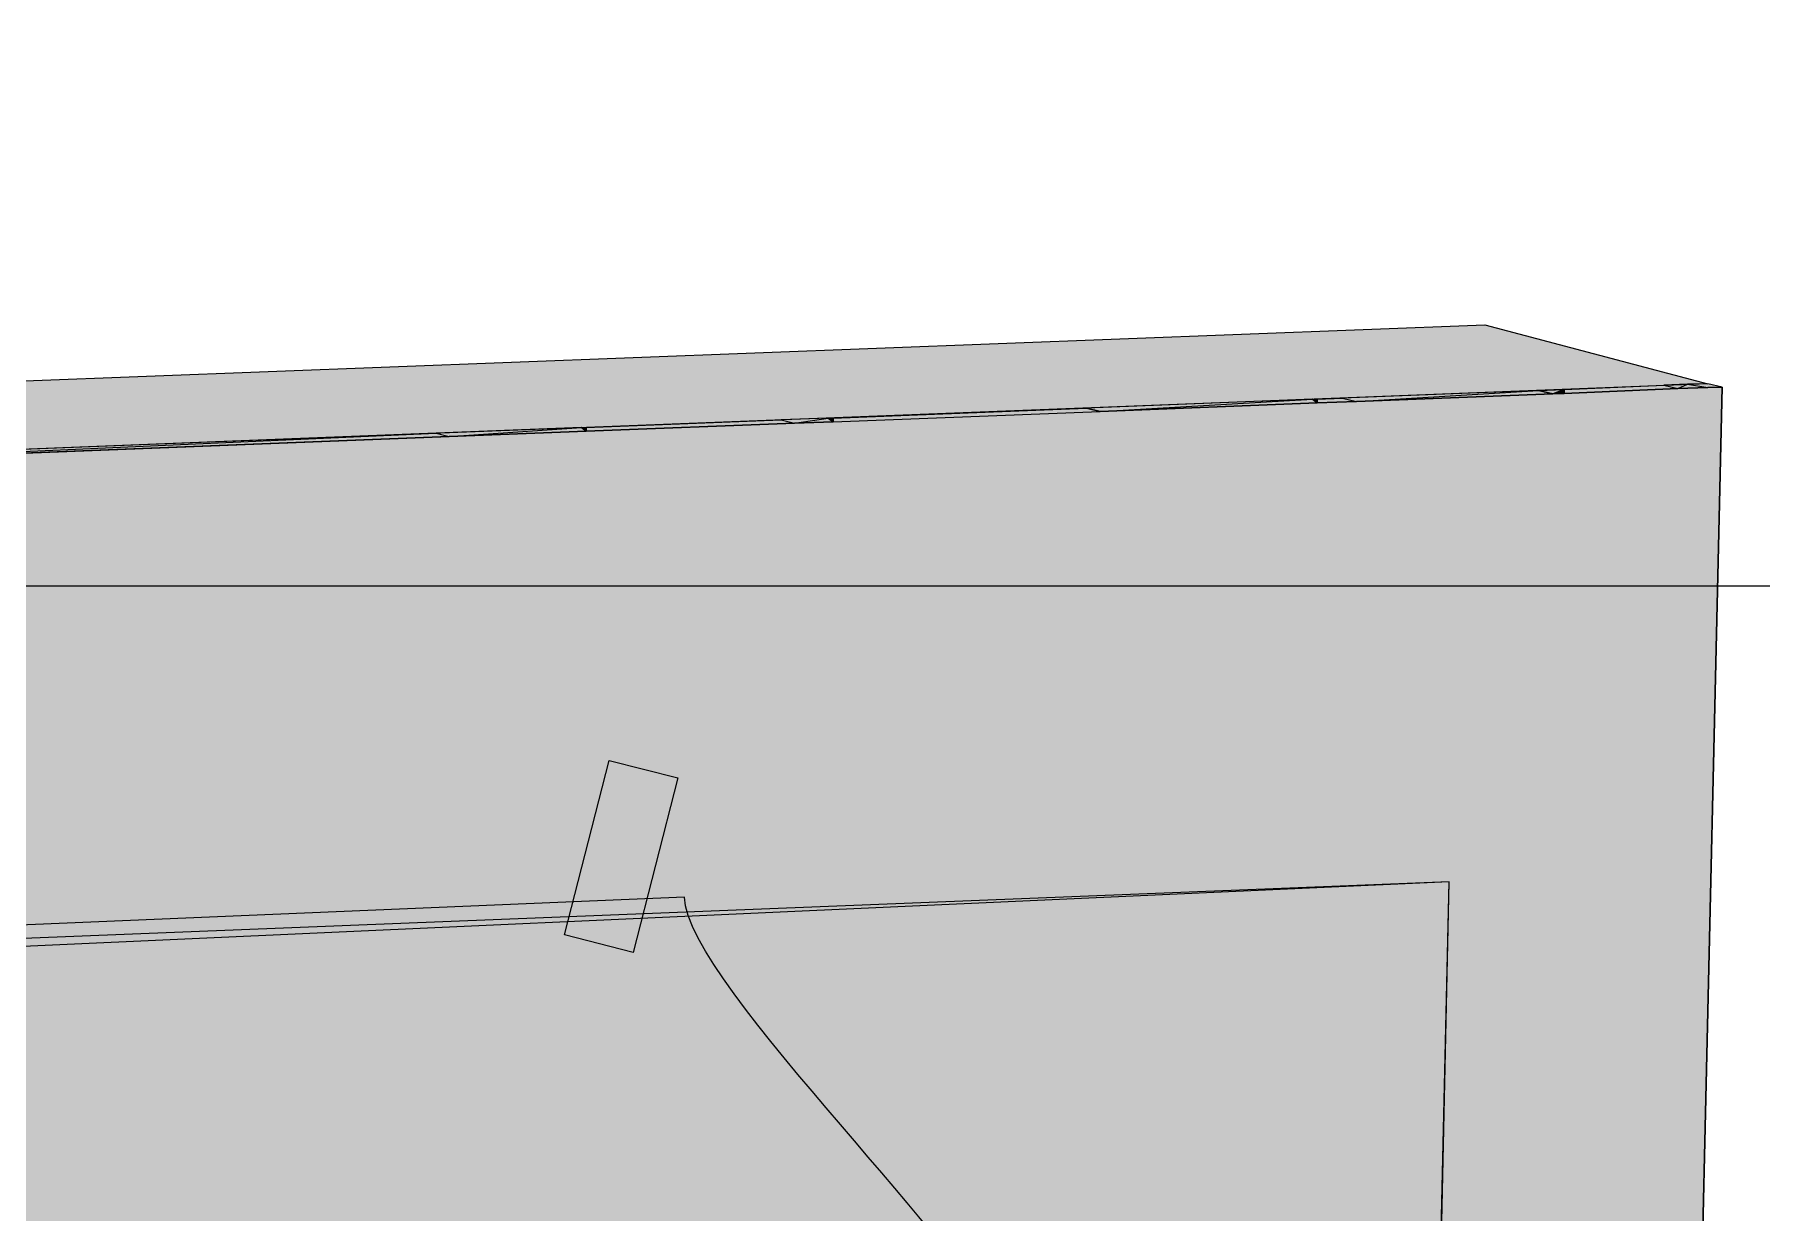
# Model space of a CAD drawing. Header units: inches. Extents: x -22 to 84, y -21 to 19.
# Drawn here: x 35.548 to 37.962, y 1.95 to 3.597 of the extents above; entities that cross this region are included whole.
import ezdxf

# ---------------------------------------------------------------- set-up
doc = ezdxf.new("R2010")
doc.units = ezdxf.units.IN
doc.header["$MEASUREMENT"] = 0
doc.layers.add('G-ANNO-TTLB', color=7, linetype='Continuous', lineweight=0)
doc.layers.add('TYVEK', color=7, linetype='Continuous', lineweight=0)
picture_1 = doc.add_image_def('image1.png', size_in_pixel=(1250, 1458))
picture_2 = doc.add_image_def('image2.png', size_in_pixel=(1250, 1458))

# ---------------------------------------------------------------- blocks, each defined once
blk = doc.blocks.new('Block_33')
at = {"layer": 'TYVEK', "color": 18, "lineweight": 9, "true_color": 0x000000}
for p, q in [((37.6499, 3.0991), (37.3758, 3.0885)), ((37.6698, 3.0945), (37.3957, 3.0839)), ((37.6499, 3.0991), (37.6857, 3.1005)), ((37.6857, 3.0951), (37.6698, 3.0945)), ((37.6857, 3.1005), (37.825, 3.1064)), ((37.8449, 3.1018), (37.6857, 3.0951)), ((37.8582, 3.1078), (37.825, 3.1064)), ((37.8868, 3.1031), (37.8449, 3.1018)), ((37.9067, 3.1038), (37.8868, 3.1031)), ((36.6637, 3.0606), (37.0181, 3.0746)), ((36.6637, 3.0553), (37.0373, 3.0699)), ((37.334, 3.0872), (37.0181, 3.0746)), ((37.3406, 3.0819), (37.0373, 3.0699)), ((37.334, 3.0872), (37.3406, 3.0872)), ((37.3406, 3.0872), (37.3758, 3.0885)), ((37.3957, 3.0839), (37.3406, 3.0819)), ((36.312, 3.0474), (36.109, 3.0394)), ((36.3186, 3.0421), (36.1269, 3.0348)), ((36.312, 3.0474), (36.3186, 3.0474)), ((36.3186, 3.0474), (36.5914, 3.058)), ((36.61, 3.0533), (36.3186, 3.0421)), ((36.6571, 3.0606), (36.5914, 3.058)), ((36.6637, 3.0553), (36.61, 3.0533)), ((36.6571, 3.0606), (36.6637, 3.0606)), ((36.109, 3.0394), (35.0412, 2.9976)), ((36.1269, 3.0348), (35.0578, 2.9929))]:
    blk.add_line(p, q, dxfattribs=at)
for points in [[(32.2069, -5.2451), (37.7321, -4.5058), (37.9067, 3.1038)], [(37.9067, 3.1038), (37.8868, 3.1084), (37.8582, 3.1078)]]:
    blk.add_lwpolyline(points, dxfattribs=at)
blk = doc.blocks.new('Block_34')
at = {"layer": 'TYVEK'}
blk.add_open_spline([(32.4365, 2.2097), (32.4365, 2.2097), (37.5249, 2.4122), (37.5249, 2.4122), (37.5249, 2.4122), (37.3835, -4.1565), (37.3835, -4.1565), (37.3835, -4.1565), (32.6226, -4.7898), (32.6226, -4.7898), (32.6226, -4.7898), (32.4365, 2.2097), (32.4365, 2.2097)], degree=3, knots=[0, 0, 0, 0, 1, 1, 1, 2, 2, 2, 3, 3, 3, 4, 4, 4, 4], dxfattribs=at)
image = blk.add_image(picture_1, insert=(31.6835, -5.1888), size_in_units=(6.8716, 8.015), dxfattribs=at)
image = blk.add_image(picture_2, insert=(31.6835, -5.1888), size_in_units=(6.8716, 8.015), dxfattribs=at)
blk = doc.blocks.new('Block_32')
at = {"layer": 'TYVEK', "true_color": 0xf2f2f2, "transparency": 33554687}
h = blk.add_hatch(color=7, dxfattribs=at)
h.dxf.hatch_style = 2
h.paths.add_polyline_path([(37.5747, 3.1911), (37.8868, 3.1084), (31.9866, 2.8788), (31.7919, 2.9692)])
at = {"layer": 'TYVEK', "true_color": 0xe6e6e6, "transparency": 33554687}
h = blk.add_hatch(color=254, dxfattribs=at)
edge = h.paths.add_edge_path()
edge.add_spline(control_points=[(37.9067, 3.1038), (37.9067, 3.1038), (37.8868, 3.1031), (37.8868, 3.1031), (37.8868, 3.1031), (37.8449, 3.1018), (37.8449, 3.1018), (37.8449, 3.1018), (37.6857, 3.0951), (37.6857, 3.0951), (37.6857, 3.0951), (37.6698, 3.0945), (37.6698, 3.0945), (37.6698, 3.0945), (37.3957, 3.0839), (37.3957, 3.0839), (37.3957, 3.0839), (37.3406, 3.0819), (37.3406, 3.0819), (37.3406, 3.0819), (37.0373, 3.0699), (37.0373, 3.0699), (37.0373, 3.0699), (36.6637, 3.0553), (36.6637, 3.0553), (36.6637, 3.0553), (36.61, 3.0533), (36.61, 3.0533), (36.61, 3.0533), (36.3186, 3.0421), (36.3186, 3.0421), (36.3186, 3.0421), (36.1269, 3.0348), (36.1269, 3.0348), (36.1269, 3.0348), (35.0578, 2.9929), (35.0578, 2.9929), (35.0578, 2.9929), (33.9602, 2.9498), (33.9602, 2.9498), (33.9602, 2.9498), (33.4452, 2.9299), (33.4452, 2.9299), (33.4452, 2.9299), (32.9787, 2.912), (32.9787, 2.912), (32.9787, 2.912), (32.5799, 2.8961), (32.5799, 2.8961), (32.5799, 2.8961), (32.2706, 2.8841), (32.2706, 2.8841), (32.2706, 2.8841), (32.0702, 2.8762), (32.0702, 2.8762), (32.0702, 2.8762), (31.9985, 2.8735), (31.9985, 2.8735), (31.9985, 2.8735), (32.2062, -5.2265), (32.2062, -5.2265), (32.2062, -5.2265), (32.2069, -5.2451), (32.2069, -5.2451), (32.2069, -5.2451), (37.7321, -4.5058), (37.7321, -4.5058), (37.7321, -4.5058), (37.9067, 3.1038), (37.9067, 3.1038)], knot_values=[0, 0, 0, 0, 1, 1, 1, 2, 2, 2, 3, 3, 3, 4, 4, 4, 5, 5, 5, 6, 6, 6, 7, 7, 7, 8, 8, 8, 9, 9, 9, 10, 10, 10, 11, 11, 11, 12, 12, 12, 13, 13, 13, 14, 14, 14, 15, 15, 15, 16, 16, 16, 17, 17, 17, 18, 18, 18, 19, 19, 19, 20, 20, 20, 21, 21, 21, 22, 22, 22, 23, 23, 23, 23], degree=3, periodic=0)
edge.add_line((37.9067, 3.1038), (37.9067, 3.1038))
edge = h.paths.add_edge_path()
edge.add_spline(control_points=[(33.6682, -3.3293), (33.6682, -3.3293), (33.6669, -3.2032), (33.6669, -3.2032), (33.6669, -3.2032), (33.6217, 0.3889), (33.6217, 0.3889), (33.6217, 0.3889), (33.6184, 0.4109), (33.6184, 0.4109), (33.6184, 0.4109), (33.6211, 0.4175), (33.6211, 0.4175), (33.6211, 0.4175), (33.6138, 1.018), (33.6138, 1.018), (33.6138, 1.018), (33.6124, 1.1242), (33.6124, 1.1242), (33.6124, 1.1242), (33.6124, 1.1295), (33.6124, 1.1295), (33.6124, 1.1295), (36.3658, 1.2961), (36.3658, 1.2961), (36.3658, 1.2961), (36.4301, 1.2994), (36.4301, 1.2994), (36.4301, 1.2994), (36.4374, 1.3001), (36.4374, 1.3001), (36.4374, 1.3001), (36.456, 1.3014), (36.456, 1.3014), (36.456, 1.3014), (36.4487, 0.6431), (36.4487, 0.6431), (36.4487, 0.6431), (36.452, 0.6365), (36.452, 0.6365), (36.452, 0.6365), (36.448, 0.5841), (36.448, 0.5841), (36.448, 0.5841), (36.4222, -1.7326), (36.4222, -1.7326), (36.4222, -1.7326), (36.4255, -1.7392), (36.4255, -1.7392), (36.4255, -1.7392), (36.4215, -1.7744), (36.4215, -1.7744), (36.4215, -1.7744), (36.4063, -3.1448), (36.4063, -3.1448), (36.4063, -3.1448), (33.6702, -3.4587), (33.6702, -3.4587), (33.6702, -3.4587), (33.6695, -3.4434), (33.6695, -3.4434), (33.6695, -3.4434), (33.6695, -3.4361), (33.6695, -3.4361), (33.6695, -3.4361), (33.6682, -3.3299), (33.6682, -3.3299), (33.6682, -3.3299), (33.6682, -3.3293), (33.6682, -3.3293)], knot_values=[0, 0, 0, 0, 1, 1, 1, 2, 2, 2, 3, 3, 3, 4, 4, 4, 5, 5, 5, 6, 6, 6, 7, 7, 7, 8, 8, 8, 9, 9, 9, 10, 10, 10, 11, 11, 11, 12, 12, 12, 13, 13, 13, 14, 14, 14, 15, 15, 15, 16, 16, 16, 17, 17, 17, 18, 18, 18, 19, 19, 19, 20, 20, 20, 21, 21, 21, 22, 22, 22, 23, 23, 23, 23], degree=3, periodic=0)
edge.add_line((33.6682, -3.3293), (33.6682, -3.3293))
for points in [[(37.6499, 3.0991), (37.3758, 3.0885), (37.3957, 3.0839), (37.6499, 3.0991)], [(37.6698, 3.0945), (37.3957, 3.0839), (37.6499, 3.0991), (37.6698, 3.0945)], [(37.6499, 3.0991), (37.6857, 3.1005), (37.6698, 3.0945), (37.6499, 3.0991)], [(37.6857, 3.0951), (37.6698, 3.0945), (37.6857, 3.1005), (37.6857, 3.0951)], [(37.8449, 3.1018), (37.6857, 3.0951), (37.6857, 3.1005), (37.825, 3.1064), (37.8449, 3.1018)], [(37.8582, 3.1078), (37.825, 3.1064), (37.8449, 3.1018), (37.8582, 3.1078)], [(37.8868, 3.1031), (37.8449, 3.1018), (37.8582, 3.1078), (37.8868, 3.1031)], [(37.9067, 3.1038), (37.8868, 3.1084), (37.8582, 3.1078), (37.8868, 3.1031), (37.9067, 3.1038)], [(36.6637, 3.0553), (37.0373, 3.0699), (37.0181, 3.0746), (36.6637, 3.0606), (36.6637, 3.0553)], [(37.334, 3.0872), (37.0181, 3.0746), (37.0373, 3.0699), (37.334, 3.0872)], [(37.3406, 3.0819), (37.0373, 3.0699), (37.334, 3.0872), (37.3406, 3.0819)], [(37.334, 3.0872), (37.3406, 3.0872), (37.3406, 3.0819), (37.334, 3.0872)], [(37.3957, 3.0839), (37.3406, 3.0819), (37.3406, 3.0872), (37.3758, 3.0885), (37.3957, 3.0839)], [(36.312, 3.0474), (36.109, 3.0394), (36.1269, 3.0348), (36.312, 3.0474)], [(36.3186, 3.0421), (36.1269, 3.0348), (36.312, 3.0474), (36.3186, 3.0421)], [(36.312, 3.0474), (36.3186, 3.0474), (36.3186, 3.0421), (36.312, 3.0474)], [(36.61, 3.0533), (36.3186, 3.0421), (36.3186, 3.0474), (36.5914, 3.058), (36.61, 3.0533)], [(36.6571, 3.0606), (36.5914, 3.058), (36.61, 3.0533), (36.6571, 3.0606)], [(36.6637, 3.0553), (36.61, 3.0533), (36.6571, 3.0606), (36.6637, 3.0553)], [(36.6571, 3.0606), (36.6637, 3.0606), (36.6637, 3.0553), (36.6571, 3.0606)], [(36.109, 3.0394), (35.0412, 2.9976), (35.0578, 2.9929), (36.109, 3.0394)], [(36.1269, 3.0348), (35.0578, 2.9929), (36.109, 3.0394), (36.1269, 3.0348)]]:
    blk.add_hatch(color=254, dxfattribs=at).paths.add_polyline_path(points)
at = {"layer": 'TYVEK', "true_color": 0x000000, "transparency": 33554508}
h = blk.add_hatch(color=18, dxfattribs=at)
h.dxf.hatch_style = 2
h.paths.add_polyline_path([(36.3845, 2.3134), (36.2882, 2.338), (36.3506, 2.582), (36.4469, 2.5574)])
at = {"layer": 'TYVEK'}
for points in [[(37.5747, 3.1911), (37.8868, 3.1084), (31.9866, 2.8788), (31.7919, 2.9692)], [(36.3845, 2.3134), (36.2882, 2.338), (36.3506, 2.582), (36.4469, 2.5574)]]:
    blk.add_lwpolyline(points, close=True, dxfattribs=at)
at = {"layer": 'TYVEK', "color": 18, "lineweight": 9, "true_color": 0x000000}
blk.add_lwpolyline([(37.5747, 3.1911), (37.8868, 3.1084), (31.9866, 2.8788), (31.7919, 2.9692)], close=True, dxfattribs=at)
at = {"layer": 'TYVEK'}
for points in [[(37.6499, 3.0991), (37.3758, 3.0885), (37.3957, 3.0839), (37.6499, 3.0991)], [(37.6698, 3.0945), (37.3957, 3.0839), (37.6499, 3.0991), (37.6698, 3.0945)], [(37.6499, 3.0991), (37.6857, 3.1005), (37.6698, 3.0945), (37.6499, 3.0991)], [(37.6857, 3.0951), (37.6698, 3.0945), (37.6857, 3.1005), (37.6857, 3.0951)], [(37.8449, 3.1018), (37.6857, 3.0951), (37.6857, 3.1005), (37.825, 3.1064), (37.8449, 3.1018)], [(37.8582, 3.1078), (37.825, 3.1064), (37.8449, 3.1018), (37.8582, 3.1078)], [(37.8868, 3.1031), (37.8449, 3.1018), (37.8582, 3.1078), (37.8868, 3.1031)], [(37.9067, 3.1038), (37.8868, 3.1084), (37.8582, 3.1078), (37.8868, 3.1031), (37.9067, 3.1038)], [(36.6637, 3.0553), (37.0373, 3.0699), (37.0181, 3.0746), (36.6637, 3.0606), (36.6637, 3.0553)], [(37.334, 3.0872), (37.0181, 3.0746), (37.0373, 3.0699), (37.334, 3.0872)], [(37.3406, 3.0819), (37.0373, 3.0699), (37.334, 3.0872), (37.3406, 3.0819)], [(37.334, 3.0872), (37.3406, 3.0872), (37.3406, 3.0819), (37.334, 3.0872)], [(37.3957, 3.0839), (37.3406, 3.0819), (37.3406, 3.0872), (37.3758, 3.0885), (37.3957, 3.0839)], [(36.312, 3.0474), (36.109, 3.0394), (36.1269, 3.0348), (36.312, 3.0474)], [(36.3186, 3.0421), (36.1269, 3.0348), (36.312, 3.0474), (36.3186, 3.0421)], [(36.312, 3.0474), (36.3186, 3.0474), (36.3186, 3.0421), (36.312, 3.0474)], [(36.61, 3.0533), (36.3186, 3.0421), (36.3186, 3.0474), (36.5914, 3.058), (36.61, 3.0533)], [(36.6571, 3.0606), (36.5914, 3.058), (36.61, 3.0533), (36.6571, 3.0606)], [(36.6637, 3.0553), (36.61, 3.0533), (36.6571, 3.0606), (36.6637, 3.0553)], [(36.6571, 3.0606), (36.6637, 3.0606), (36.6637, 3.0553), (36.6571, 3.0606)], [(36.109, 3.0394), (35.0412, 2.9976), (35.0578, 2.9929), (36.109, 3.0394)], [(36.1269, 3.0348), (35.0578, 2.9929), (36.109, 3.0394), (36.1269, 3.0348)]]:
    blk.add_lwpolyline(points, dxfattribs=at)
at = {"layer": 'TYVEK', "color": 18, "lineweight": 18, "true_color": 0x000000}
blk.add_lwpolyline([(36.3845, 2.3134), (36.2882, 2.338), (36.3506, 2.582), (36.4469, 2.5574)], close=True, dxfattribs=at)
at = {"layer": 'TYVEK'}
for points, knots in [([(37.9067, 3.1038), (37.9067, 3.1038), (37.8868, 3.1031), (37.8868, 3.1031), (37.8868, 3.1031), (37.8449, 3.1018), (37.8449, 3.1018), (37.8449, 3.1018), (37.6857, 3.0951), (37.6857, 3.0951), (37.6857, 3.0951), (37.6698, 3.0945), (37.6698, 3.0945), (37.6698, 3.0945), (37.3957, 3.0839), (37.3957, 3.0839), (37.3957, 3.0839), (37.3406, 3.0819), (37.3406, 3.0819), (37.3406, 3.0819), (37.0373, 3.0699), (37.0373, 3.0699), (37.0373, 3.0699), (36.6637, 3.0553), (36.6637, 3.0553), (36.6637, 3.0553), (36.61, 3.0533), (36.61, 3.0533), (36.61, 3.0533), (36.3186, 3.0421), (36.3186, 3.0421), (36.3186, 3.0421), (36.1269, 3.0348), (36.1269, 3.0348), (36.1269, 3.0348), (35.0578, 2.9929), (35.0578, 2.9929), (35.0578, 2.9929), (33.9602, 2.9498), (33.9602, 2.9498), (33.9602, 2.9498), (33.4452, 2.9299), (33.4452, 2.9299), (33.4452, 2.9299), (32.9787, 2.912), (32.9787, 2.912), (32.9787, 2.912), (32.5799, 2.8961), (32.5799, 2.8961), (32.5799, 2.8961), (32.2706, 2.8841), (32.2706, 2.8841), (32.2706, 2.8841), (32.0702, 2.8762), (32.0702, 2.8762), (32.0702, 2.8762), (31.9985, 2.8735), (31.9985, 2.8735), (31.9985, 2.8735), (32.2062, -5.2265), (32.2062, -5.2265), (32.2062, -5.2265), (32.2069, -5.2451), (32.2069, -5.2451), (32.2069, -5.2451), (37.7321, -4.5058), (37.7321, -4.5058), (37.7321, -4.5058), (37.9067, 3.1038), (37.9067, 3.1038)], [0, 0, 0, 0, 1, 1, 1, 2, 2, 2, 3, 3, 3, 4, 4, 4, 5, 5, 5, 6, 6, 6, 7, 7, 7, 8, 8, 8, 9, 9, 9, 10, 10, 10, 11, 11, 11, 12, 12, 12, 13, 13, 13, 14, 14, 14, 15, 15, 15, 16, 16, 16, 17, 17, 17, 18, 18, 18, 19, 19, 19, 20, 20, 20, 21, 21, 21, 22, 22, 22, 23, 23, 23, 23]), ([(32.4278, 2.1811), (32.4278, 2.1811), (37.5249, 2.4122), (37.5249, 2.4122), (37.5249, 2.4122), (37.3771, -4.0372), (37.3771, -4.0372), (37.3771, -4.0372), (32.6342, -4.643), (32.6342, -4.643), (32.6342, -4.643), (32.4278, 2.1811), (32.4278, 2.1811)], [0, 0, 0, 0, 1, 1, 1, 2, 2, 2, 3, 3, 3, 4, 4, 4, 4])]:
    blk.add_open_spline(points, degree=3, knots=knots, dxfattribs=at)
at = {"layer": 'TYVEK', "color": 18, "lineweight": 18, "true_color": 0x000000}
blk.add_open_spline([(36.8506, 1.8266), (36.9059, 1.8506), (36.456, 2.2711), (36.456, 2.3909), (36.456, 2.3909), (33.6231, 2.2715), (33.6231, 2.2715), (33.6231, 2.1331), (33.3, 1.6468), (33.2446, 1.6191)], degree=3, knots=[0, 0, 0, 0, 1, 1, 1, 2, 2, 2, 3, 3, 3, 3], dxfattribs=at)
at = {"layer": 'TYVEK'}
for name in ['Block_33', 'Block_34']:
    blk.add_blockref(name, (0, 0), dxfattribs=at)
blk = doc.blocks.new('Block_31')
at = {"layer": 'TYVEK'}
blk.add_blockref('Block_32', (0, 0), dxfattribs=at)

msp = doc.modelspace()

# ---------------------------------------------------------------- hatches: boundary and pattern name
at = {"layer": 'G-ANNO-TTLB', "true_color": 0xff00ff, "transparency": 33554687}
h = msp.add_hatch(color=6, dxfattribs=at)
edge = h.paths.add_edge_path()
edge.add_spline(control_points=[(71.2893, -15.0744), (71.2893, -15.0744), (30.6016, -15.0744), (30.6016, -15.0744), (30.6016, -15.0744), (30.6016, 19.0506), (30.6016, 19.0506), (30.6016, 19.0506), (71.2893, 19.0506), (71.2893, 19.0506), (71.2893, 19.0506), (71.2893, -15.0744), (71.2893, -15.0744)], knot_values=[0, 0, 0, 0, 1, 1, 1, 2, 2, 2, 3, 3, 3, 4, 4, 4, 4], degree=3, periodic=0)
edge = h.paths.add_edge_path()
edge.add_spline(control_points=[(30.7266, 18.9256), (30.7266, 18.9256), (30.7266, -14.9494), (30.7266, -14.9494), (30.7266, -14.9494), (71.1643, -14.9494), (71.1643, -14.9494), (71.1643, -14.9494), (71.1643, 18.9256), (71.1643, 18.9256), (71.1643, 18.9256), (30.7266, 18.9256), (30.7266, 18.9256)], knot_values=[0, 0, 0, 0, 1, 1, 1, 2, 2, 2, 3, 3, 3, 4, 4, 4, 4], degree=3, periodic=0)
edge.add_line((30.7266, 18.9256), (30.7266, 18.9256))

# ---------------------------------------------------------------- linework, layer by layer
at = {"layer": 'G-ANNO-TTLB'}
for points in [[(71.2893, -15.0744), (71.2893, -15.0744), (30.6016, -15.0744), (30.6016, -15.0744), (30.6016, -15.0744), (30.6016, 19.0506), (30.6016, 19.0506), (30.6016, 19.0506), (71.2893, 19.0506), (71.2893, 19.0506), (71.2893, 19.0506), (71.2893, -15.0744), (71.2893, -15.0744)], [(30.7266, 18.9256), (30.7266, 18.9256), (30.7266, -14.9494), (30.7266, -14.9494), (30.7266, -14.9494), (71.1643, -14.9494), (71.1643, -14.9494), (71.1643, -14.9494), (71.1643, 18.9256), (71.1643, 18.9256), (71.1643, 18.9256), (30.7266, 18.9256), (30.7266, 18.9256)]]:
    msp.add_open_spline(points, degree=3, knots=[0, 0, 0, 0, 1, 1, 1, 2, 2, 2, 3, 3, 3, 4, 4, 4, 4], dxfattribs=at)

# ---------------------------------------------------------------- block references
at = {"layer": 'TYVEK'}
msp.add_blockref('Block_31', (0, 0), dxfattribs=at)

doc.saveas('drawing.dxf')
